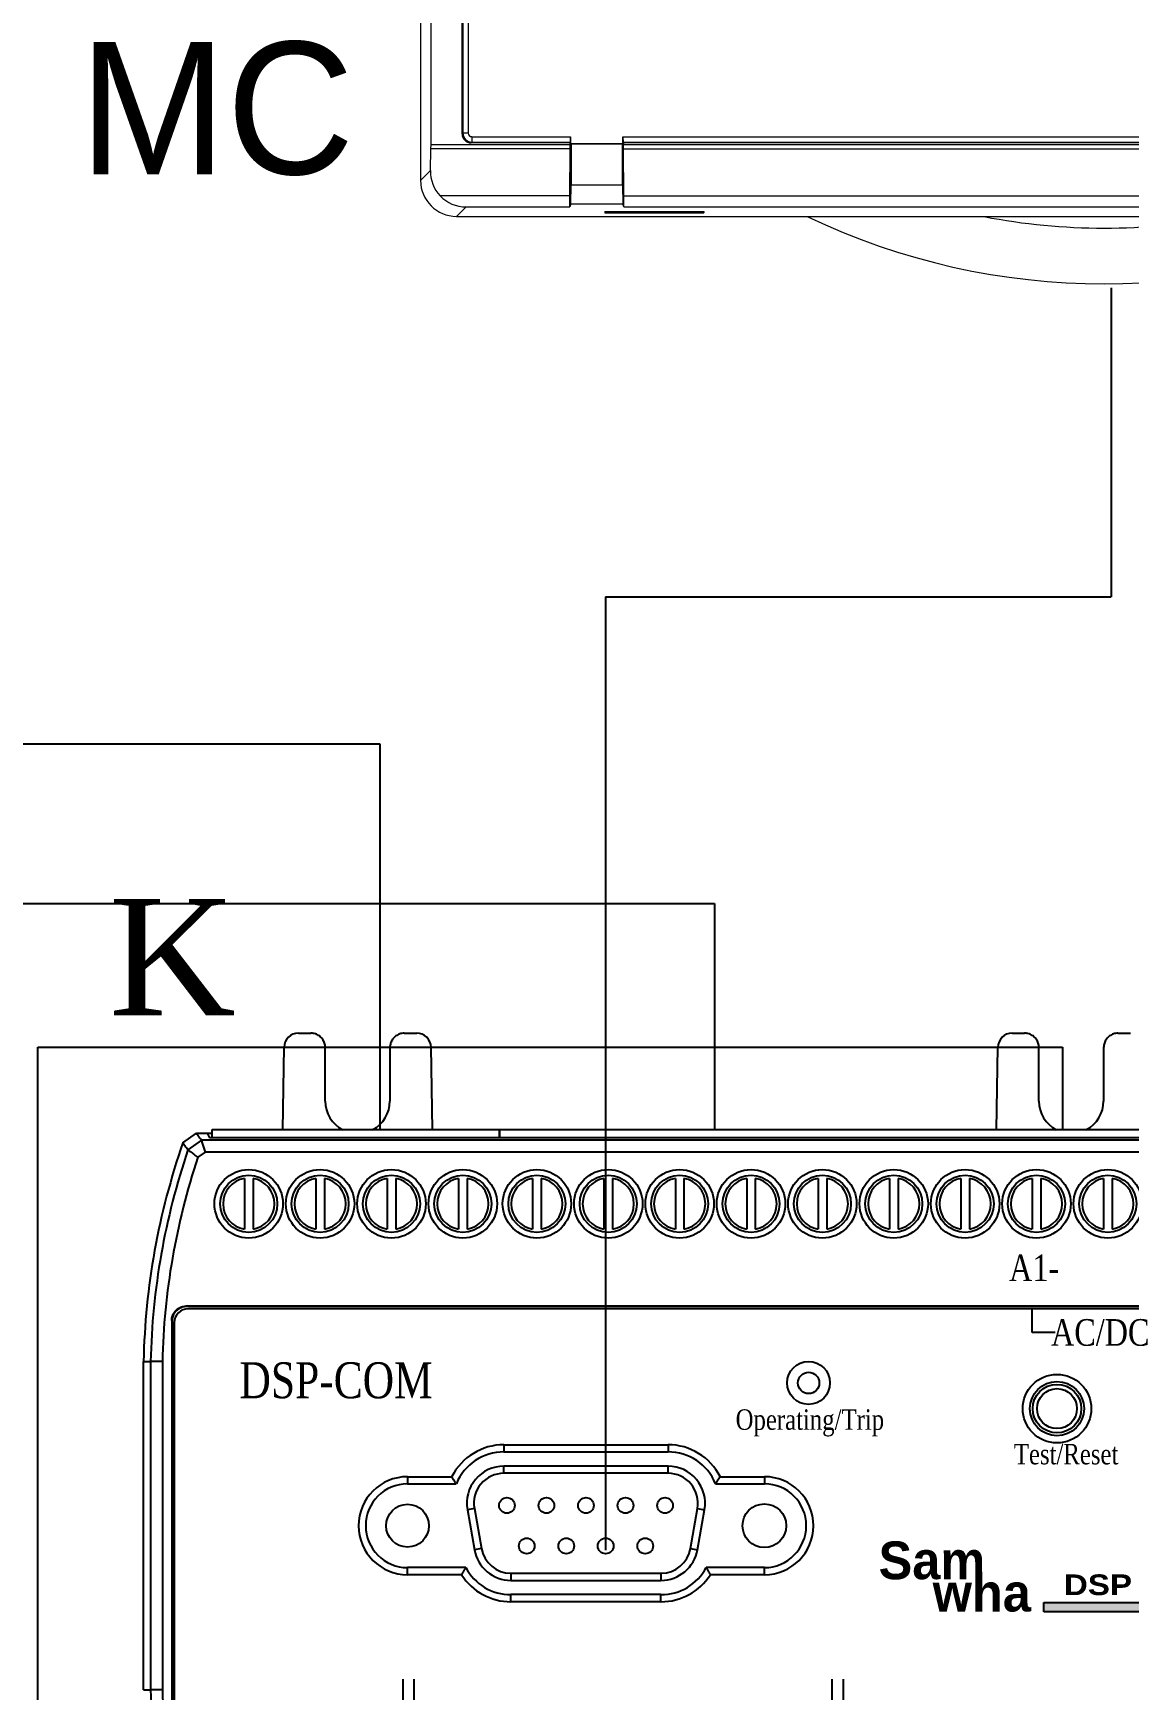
# Model space of a CAD drawing. Header units: millimetres. Extents: x 25 to 865, y 25 to 606.
# Drawn here: x 678.1 to 701.13, y 440.38 to 475.2 of the extents above; entities that cross this region are included whole.
import ezdxf
from ezdxf.enums import TextEntityAlignment as Align

# ---------------------------------------------------------------- set-up
doc = ezdxf.new("R2010")
doc.units = ezdxf.units.MM
for name, color, linetype in [('02___PRT_ALL_AXES', 7, 'Continuous'), ('03___PRT_ALL_CURVES', 7, 'Continuous'), ('40', 4, 'Continuous'), ('ASHADE', 7, 'Continuous'), ('도면층1', 7, 'Continuous')]:
    doc.layers.add(name, color=color, linetype=linetype)
doc.styles.add('ghs', font='NGULIM.TTF')
doc.styles.add('HCM', font='batang.ttc')
doc.styles.add('SS', font='batang.ttc', dxfattribs={"width": 0.8})
doc.styles.get("Standard").update_dxf_attribs({"font": 'BareunDotumPro1.ttf'})

# ---------------------------------------------------------------- blocks, each defined once
blk = doc.blocks.new('ccomct')
blk.add_hatch(color=5).paths.add_polyline_path([(1400.852, 325.417), (1400.852, 325.613), (1404.293, 325.613), (1404.293, 325.417)])
at = {"color": 7, "linetype": 'Continuous'}
for p, q in [((1385.185, 337.577), (1385.449, 337.577)), ((1387.409, 337.577), (1387.672, 337.577)), ((1400.185, 337.577), (1400.449, 337.577)), ((1402.409, 337.577), (1402.672, 337.577)), ((1384.855, 335.552), (1384.885, 337.282)), ((1385.749, 336.152), (1385.749, 337.277)), ((1387.109, 337.277), (1387.109, 336.152)), ((1388.003, 335.552), (1387.972, 337.282)), ((1399.855, 335.552), (1399.885, 337.282)), ((1400.749, 336.152), (1400.749, 337.277)), ((1402.109, 337.277), (1402.109, 336.152)), ((1382.757, 335.275), (1383.04, 335.477)), ((1383.147, 335.328), (1382.863, 335.124)), ((1383.04, 335.477), (1383.372, 335.477)), ((1404.711, 335.328), (1383.147, 335.328)), ((1383.264, 335.477), (1383.315, 335.375)), ((1404.543, 335.375), (1383.315, 335.375)), ((1383.372, 335.552), (1389.409, 335.552)), ((1383.372, 335.375), (1383.372, 335.552)), ((1389.409, 335.552), (1389.409, 335.375)), ((1389.41, 335.552), (1404.485, 335.552)), ((1389.41, 335.375), (1389.41, 335.552)), ((1383.226, 335.079), (1383.072, 334.969)), ((1404.631, 335.079), (1383.226, 335.079)), ((1384.051, 334.524), (1384.051, 333.459)), ((1384.231, 334.524), (1384.231, 333.459)), ((1385.551, 334.524), (1385.551, 333.459)), ((1385.731, 334.524), (1385.731, 333.459)), ((1387.051, 334.524), (1387.051, 333.459)), ((1387.231, 334.524), (1387.231, 333.459)), ((1388.551, 334.524), (1388.551, 333.459)), ((1388.731, 334.524), (1388.731, 333.459)), ((1390.108, 334.524), (1390.108, 333.459)), ((1390.288, 334.524), (1390.288, 333.459)), ((1391.608, 334.524), (1391.608, 333.459)), ((1391.788, 334.524), (1391.788, 333.459)), ((1393.108, 334.524), (1393.108, 333.459)), ((1393.288, 334.524), (1393.288, 333.459)), ((1394.608, 334.524), (1394.608, 333.459)), ((1394.788, 334.524), (1394.788, 333.459)), ((1396.108, 334.524), (1396.108, 333.459)), ((1396.288, 334.524), (1396.288, 333.459)), ((1397.608, 334.524), (1397.608, 333.459)), ((1397.788, 334.524), (1397.788, 333.459)), ((1399.108, 334.524), (1399.108, 333.459)), ((1399.288, 334.524), (1399.288, 333.459)), ((1400.608, 334.524), (1400.608, 333.459)), ((1400.788, 334.524), (1400.788, 333.459)), ((1402.108, 334.524), (1402.108, 333.459)), ((1402.288, 334.524), (1402.288, 333.459)), ((1405.036, 331.839), (1382.821, 331.839)), ((1382.821, 331.839), (1382.829, 331.832)), ((1405.029, 331.832), (1382.829, 331.832)), ((1382.522, 331.539), (1382.522, 322.914)), ((1382.522, 331.539), (1382.529, 331.532)), ((1382.529, 331.532), (1382.529, 322.922)), ((1382.574, 331.487), (1382.574, 322.967)), ((1404.984, 331.787), (1382.874, 331.787)), ((1400.608, 331.284), (1400.608, 331.793)), ((1382.326, 330.67), (1382.326, 323.783)), ((1389.504, 328.928), (1389.504, 328.778)), ((1389.504, 328.928), (1392.954, 328.928)), ((1389.504, 328.778), (1392.954, 328.778)), ((1392.954, 328.928), (1392.954, 328.778)), ((1389.504, 328.328), (1389.504, 328.478)), ((1392.954, 328.478), (1389.504, 328.478)), ((1392.954, 328.328), (1392.954, 328.478)), ((1387.479, 328.257), (1387.479, 328.107)), ((1387.479, 328.257), (1388.408, 328.257)), ((1387.479, 328.107), (1388.504, 328.107)), ((1392.954, 328.328), (1389.504, 328.328)), ((1393.953, 328.107), (1394.979, 328.107)), ((1394.049, 328.257), (1394.979, 328.257)), ((1394.979, 328.257), (1394.979, 328.107)), ((1388.883, 327.588), (1388.736, 327.562)), ((1388.736, 327.562), (1388.884, 326.722)), ((1388.883, 327.588), (1389.032, 326.748)), ((1393.426, 326.748), (1393.574, 327.588)), ((1393.574, 327.588), (1393.722, 327.562)), ((1393.574, 326.722), (1393.722, 327.562)), ((1389.032, 326.748), (1388.884, 326.722)), ((1393.426, 326.748), (1393.574, 326.722)), ((1387.479, 326.196), (1387.479, 326.346)), ((1388.701, 326.346), (1387.479, 326.346)), ((1394.979, 326.346), (1393.757, 326.346)), ((1394.979, 326.196), (1394.979, 326.346)), ((1388.615, 326.196), (1387.479, 326.196)), ((1389.652, 326.228), (1389.652, 326.078)), ((1389.652, 326.228), (1392.806, 326.228)), ((1389.652, 326.078), (1392.806, 326.078)), ((1392.806, 326.228), (1392.806, 326.078)), ((1394.979, 326.196), (1393.843, 326.196)), ((1389.652, 325.628), (1389.652, 325.778)), ((1392.806, 325.778), (1389.652, 325.778)), ((1392.806, 325.628), (1389.652, 325.628)), ((1392.806, 325.628), (1392.806, 325.778)), ((1387.386, 323.442), (1387.386, 324.003)), ((1387.62, 323.442), (1387.62, 324.003)), ((1396.406, 323.442), (1396.406, 324.003)), ((1396.64, 323.442), (1396.64, 324.003))]:
    blk.add_line(p, q, dxfattribs=at)
blk.add_line((1401.088, 331.284), (1400.608, 331.284))
at = {"color": 5}
for p, q in [((1400.852, 325.613), (1404.293, 325.613)), ((1400.852, 325.417), (1400.852, 325.613)), ((1404.293, 325.417), (1400.852, 325.417))]:
    blk.add_line(p, q, dxfattribs=at)
at = {"color": 7, "linetype": 'Continuous'}
for centre, radius in [((1384.141, 333.992), 0.72), ((1385.641, 333.992), 0.72), ((1387.141, 333.992), 0.72), ((1388.641, 333.992), 0.72), ((1390.198, 333.992), 0.72), ((1391.698, 333.992), 0.72), ((1393.198, 333.992), 0.72), ((1394.698, 333.992), 0.72), ((1396.198, 333.992), 0.72), ((1397.698, 333.992), 0.72), ((1399.198, 333.992), 0.72), ((1400.698, 333.992), 0.72), ((1402.198, 333.992), 0.72), ((1384.141, 333.992), 0.6), ((1385.641, 333.992), 0.6), ((1387.141, 333.992), 0.6), ((1388.641, 333.992), 0.6), ((1390.198, 333.992), 0.6), ((1391.698, 333.992), 0.6), ((1393.198, 333.992), 0.6), ((1394.698, 333.992), 0.6), ((1396.198, 333.992), 0.6), ((1397.698, 333.992), 0.6), ((1399.198, 333.992), 0.6), ((1400.698, 333.992), 0.6), ((1402.198, 333.992), 0.6), ((1401.129, 329.687), 0.72), ((1401.129, 329.687), 0.57), ((1401.129, 329.687), 0.51), ((1401.129, 329.687), 0.42), ((1389.567, 327.653), 0.165), ((1390.398, 327.653), 0.165), ((1391.229, 327.653), 0.165), ((1392.06, 327.653), 0.165), ((1392.891, 327.653), 0.165), ((1389.984, 326.801), 0.165), ((1390.815, 326.801), 0.165), ((1391.643, 326.801), 0.165), ((1392.474, 326.801), 0.165)]:
    blk.add_circle(centre, radius, dxfattribs=at)
for centre, radius, start, end in [((1385.185, 337.277), 0.3, 90, 179), ((1387.672, 337.277), 0.3, 1, 90), ((1400.185, 337.277), 0.3, 90, 179), ((1386.429, 336.152), 0.68, 180, 242.3898), ((1386.429, 336.152), 0.68, 297.6102, 0), ((1401.429, 336.152), 0.68, 180, 242.3898), ((1401.429, 336.152), 0.68, 297.6102, 0), ((1396.925, 330.349), 14.603, 161.5561, 178.7396), ((1384.141, 333.992), 0.54, 99.5941, 260.4059), ((1384.141, 333.992), 0.54, 279.5941, 80.4059), ((1385.641, 333.992), 0.54, 99.5941, 260.4059), ((1385.641, 333.992), 0.54, 279.5941, 80.4059), ((1387.141, 333.992), 0.54, 99.5941, 260.4059), ((1387.141, 333.992), 0.54, 279.5941, 80.4059), ((1388.641, 333.992), 0.54, 99.5941, 260.4059), ((1388.641, 333.992), 0.54, 279.5941, 80.4059), ((1390.198, 333.992), 0.54, 99.5941, 260.4059), ((1390.198, 333.992), 0.54, 279.5941, 80.4059), ((1391.698, 333.992), 0.54, 99.5941, 260.4059), ((1391.698, 333.992), 0.54, 279.5941, 80.4059), ((1393.198, 333.992), 0.54, 99.5941, 260.4059), ((1393.198, 333.992), 0.54, 279.5941, 80.4059), ((1394.698, 333.992), 0.54, 99.5941, 260.4059), ((1394.698, 333.992), 0.54, 279.5941, 80.4059), ((1396.198, 333.992), 0.54, 99.5941, 260.4059), ((1396.198, 333.992), 0.54, 279.5941, 80.4059), ((1397.698, 333.992), 0.54, 99.5941, 260.4059), ((1397.698, 333.992), 0.54, 279.5941, 80.4059), ((1399.198, 333.992), 0.54, 99.5941, 260.4059), ((1399.198, 333.992), 0.54, 279.5941, 80.4059), ((1400.698, 333.992), 0.54, 99.5941, 260.4059), ((1400.698, 333.992), 0.54, 279.5941, 80.4059), ((1402.198, 333.992), 0.54, 99.5941, 260.4059), ((1402.198, 333.992), 0.54, 279.5941, 80.4059), ((1382.874, 331.487), 0.3, 90, 180), ((1389.504, 327.698), 1.23, 90, 152.9436), ((1389.504, 327.698), 1.08, 90, 157.7179), ((1392.954, 327.698), 1.23, 27.0572, 90), ((1392.954, 327.698), 1.08, 22.2821, 90), ((1389.504, 327.698), 0.78, 90, 190), ((1392.954, 327.698), 0.78, 350, 90), ((1387.479, 327.227), 1.03, 90, 270), ((1387.479, 327.227), 0.88, 90, 270), ((1389.504, 327.698), 0.63, 90, 190), ((1392.954, 327.698), 0.63, 350, 90), ((1394.979, 327.227), 1.03, 270, 90), ((1394.979, 327.227), 0.88, 270, 90), ((1389.652, 326.858), 0.78, 190, 270), ((1389.652, 326.858), 0.63, 190, 270), ((1392.806, 326.858), 0.63, 270, 350), ((1392.806, 326.858), 0.78, 270, 350), ((1389.652, 326.858), 1.08, 208.269, 270), ((1392.806, 326.858), 1.08, 270, 331.731), ((1389.652, 326.858), 1.23, 212.5345, 270), ((1392.806, 326.858), 1.23, 270, 327.4655), ((1396.925, 324.104), 14.603, 181.2604, 198.4439)]:
    blk.add_arc(centre, radius, start, end, dxfattribs=at)
for points, start_tangent, end_tangent in [([(1385.749, 337.277), (1385.734, 337.369), (1385.691, 337.453), (1385.625, 337.519), (1385.541, 337.562), (1385.449, 337.577)], (0, 1), (-1, 0)), ([(1387.409, 337.577), (1387.316, 337.562), (1387.233, 337.519), (1387.166, 337.453), (1387.124, 337.369), (1387.109, 337.277)], (-1, 0), (0, -1)), ([(1400.749, 337.277), (1400.734, 337.369), (1400.691, 337.453), (1400.625, 337.519), (1400.541, 337.562), (1400.449, 337.577)], (0, 1), (-1, 0)), ([(1402.409, 337.577), (1402.316, 337.562), (1402.233, 337.519), (1402.166, 337.453), (1402.124, 337.369), (1402.109, 337.277)], (-1, 0), (0, -1)), ([(1383.147, 335.328), (1383.115, 335.371), (1383.077, 335.425), (1383.04, 335.477)], (-0.582434, 0.812878), (-0.57948, 0.814987)), ([(1383.147, 335.328), (1383.17, 335.246), (1383.198, 335.164), (1383.226, 335.079)], (0.317658, -0.948205), (0.317856, -0.948139)), ([(1382.863, 335.124), (1382.832, 335.169), (1382.794, 335.223), (1382.757, 335.275)], (-0.574533, 0.818482), (-0.571657, 0.820493)), ([(1382.863, 335.124), (1382.932, 335.076), (1383.001, 335.023), (1383.072, 334.969)], (0.795313, -0.606199), (0.797158, -0.60377)), ([(1382.522, 331.539), (1382.536, 331.632), (1382.579, 331.715), (1382.645, 331.782), (1382.729, 331.824), (1382.821, 331.839)], (0, 1), (1, 0)), ([(1382.829, 331.832), (1382.736, 331.817), (1382.652, 331.774), (1382.586, 331.708), (1382.544, 331.624), (1382.529, 331.532)], (-1, 0), (0, -1)), ([(1388.504, 328.107), (1388.472, 328.156), (1388.44, 328.206), (1388.408, 328.257)], (-0.557176, 0.830394), (-0.522103, 0.852883)), ([(1393.953, 328.107), (1393.985, 328.156), (1394.017, 328.206), (1394.049, 328.257)], (0.557146, 0.830414), (0.522069, 0.852903)), ([(1388.701, 326.346), (1388.672, 326.297), (1388.643, 326.247), (1388.615, 326.196)], (-0.513019, -0.858377), (-0.480719, -0.876875)), ([(1393.757, 326.346), (1393.786, 326.297), (1393.814, 326.247), (1393.843, 326.196)], (0.513019, -0.858377), (0.480719, -0.876875))]:
    blk.add_spline(points, degree=3, dxfattribs=dict(at, start_tangent=start_tangent, end_tangent=end_tangent))
at = {"layer": '02___PRT_ALL_AXES', "color": 7, "linetype": 'Continuous'}
for p, q in [((1386.607, 327.115), (1386.607, 327.339)), ((1395.85, 327.338), (1395.85, 327.115))]:
    blk.add_line(p, q, dxfattribs=at)
for centre, radius in [((1387.479, 327.227), 0.45), ((1394.979, 327.227), 0.458)]:
    blk.add_circle(centre, radius, dxfattribs=at)
at = {"layer": '03___PRT_ALL_CURVES', "color": 4, "linetype": 'Continuous'}
blk.add_circle((1395.908, 330.227), 0.225, dxfattribs=at)
at = {"layer": 'ASHADE', "color": 0, "linetype": 'ByBlock', "lineweight": 25, "ltscale": 2}
blk.add_line((1401.244, 337.284), (1401.244, 335.552), dxfattribs=at)
at = {"layer": '도면층1'}
blk.add_circle((1395.908, 330.227), 0.45, dxfattribs=at)
at = {"color": 7, "linetype": 'Continuous', "style": 'SS', "width": 0.8}
blk.add_text('DSP-COM', height=0.756, dxfattribs=at).set_placement((1383.947, 329.906))
at = {"color": 20, "insert": (1397.379, 326.896), "char_height": 0.7938, "width": 2.85256, "attachment_point": 1}
blk.add_mtext('{\\fPump Demi Bold LET|b0|i0|c0|p2;Sam}', dxfattribs=at)
at = {"color": 5, "insert": (1398.516, 326.217), "char_height": 0.7938, "width": 2.85256, "attachment_point": 1}
blk.add_mtext('{\\fPump Demi Bold LET|b0|i0|c0|p2;wha}', dxfattribs=at)
at = {"color": 0, "insert": (1401.274, 326.203), "char_height": 0.4354, "width": 3.01923, "attachment_point": 1}
blk.add_mtext('{\\fArial Black|b0|i0|c0|p34;DSP Ltd.}', dxfattribs=at)
at = {"layer": '40', "color": 0, "style": 'SS', "width": 0.8}
for s, height, p in [('A1-', 0.5597, (1400.649, 332.366)), ('AC/DC', 0.5597, (1402.038, 331.009)), ('Operating/Trip', 0.43056, (1395.935, 329.242)), ('Test/Reset', 0.4306, (1401.32, 328.516))]:
    blk.add_text(s, height=height, dxfattribs=at).set_placement(p, align=Align.CENTER)
blk = doc.blocks.new('hhj')
at = {"color": 7, "lineweight": 5}
for p, q in [((-27.015, 1788.94), (-27.015, 1764.368)), ((-26.013, 1774.008), (-26.013, 1765.364)), ((-26.126, 1773.998), (-26.126, 1765.364)), ((-26.143, 1765.346), (-26.143, 1773.156)), ((-26.796, 1765.122), (-26.796, 1769.85)), ((-26.143, 1765.346), (-26.126, 1765.364)), ((-26.013, 1765.364), (-26.126, 1765.364)), ((-26.809, 1764.574), (-26.803, 1765.03)), ((-26.803, 1765.03), (-26.796, 1765.122)), ((-23.874, 1765.03), (-26.803, 1765.03)), ((-26.796, 1765.122), (-23.871, 1765.122)), ((-25.954, 1765.157), (-25.937, 1765.175)), ((-23.871, 1765.157), (-25.954, 1765.157)), ((-25.937, 1765.288), (-25.937, 1765.175)), ((-25.937, 1765.288), (-23.861, 1765.288)), ((-25.937, 1765.175), (-23.863, 1765.175)), ((-23.878, 1764.043), (-23.874, 1765.03)), ((-23.874, 1765.03), (-23.871, 1765.122)), ((-23.871, 1765.157), (-23.863, 1765.175)), ((-23.871, 1765.122), (-23.871, 1765.157)), ((-23.861, 1765.288), (-23.861, 1765.14)), ((-23.861, 1765.14), (-23.849, 1765.128)), ((-22.761, 1765.14), (-23.861, 1765.14)), ((-23.849, 1765.128), (-23.849, 1764.278)), ((-22.773, 1765.128), (-23.849, 1765.128)), ((-22.761, 1765.14), (-22.773, 1765.128)), ((-22.773, 1764.278), (-22.773, 1765.128)), ((-22.761, 1765.14), (-22.761, 1765.288)), ((-22.761, 1765.288), (-2.542, 1765.288)), ((-22.751, 1765.157), (-22.759, 1765.175)), ((-22.759, 1765.175), (-2.544, 1765.175)), ((-22.751, 1765.157), (-22.751, 1765.122)), ((-2.552, 1765.157), (-22.751, 1765.157)), ((-22.748, 1765.03), (-22.751, 1765.122)), ((-22.751, 1765.122), (-2.552, 1765.122)), ((-22.744, 1764.043), (-22.748, 1765.03)), ((-22.748, 1765.03), (-2.555, 1765.03)), ((-26.809, 1764.574), (-27.015, 1764.368)), ((-23.856, 1763.88), (-23.849, 1764.278)), ((-23.849, 1764.278), (-22.773, 1764.278)), ((-22.773, 1764.278), (-22.766, 1763.88)), ((-23.878, 1764.043), (-26.604, 1764.043)), ((-23.878, 1763.813), (-23.878, 1764.043)), ((-22.744, 1764.043), (-2.559, 1764.043)), ((-22.744, 1763.813), (-22.744, 1764.043)), ((-26.06, 1763.813), (-26.26, 1763.613)), ((-26.26, 1763.613), (0.958, 1763.613)), ((-26.06, 1763.813), (-23.878, 1763.813)), ((-23.856, 1763.88), (-23.878, 1763.813)), ((-23.856, 1763.88), (-22.766, 1763.88)), ((-23.141, 1763.716), (-21.062, 1763.716)), ((-23.141, 1763.716), (-23.141, 1763.691)), ((-23.141, 1763.691), (-21.062, 1763.691)), ((-22.744, 1763.813), (-22.766, 1763.88)), ((-22.744, 1763.813), (-2.559, 1763.813)), ((-21.062, 1763.716), (-21.062, 1763.691))]:
    blk.add_line(p, q, dxfattribs=at)
for centre, radius, start, end in [((-25.937, 1765.364), 0.189, 180.0447, 269.9553), ((-25.937, 1765.364), 0.0755, 179.9856, 270.0144), ((-12.651, 1776.654), 13.287, 259.0772, 280.9227)]:
    blk.add_arc(centre, radius, start, end, dxfattribs=at)
for centre, major_axis, ratio, start_param, end_param in [((-25.954, 1765.347), (0.134, 0.134), 0.998783, -3.926382, -2.356803), ((-23.863, 1765.288), (0, 0.113), 0.017455, -3.106686, -1.570796), ((-22.759, 1765.288), (0, 0.113), 0.017455, -4.712389, -3.176499), ((-26.258, 1764.37), (0.536, 0.536), 0.997265, -3.925621, -2.357564), ((-26.052, 1764.577), (0.331, 0.695), 0.980271, -4.272496, -3.506276), ((-26.058, 1764.57), (0.536, 0.536), 0.997265, -3.159401, -2.357564)]:
    blk.add_ellipse(centre, major_axis=major_axis, ratio=ratio, start_param=start_param, end_param=end_param, dxfattribs=at)
blk.add_ellipse((-23.861, 1764.515), major_axis=(0, 0.265), ratio=0.017455, dxfattribs=at)
at = {"layer": '02___PRT_ALL_AXES', "color": 7, "lineweight": 5}
blk.add_arc((-12.651, 1776.654), 14.459, 244.485, 295.515, dxfattribs=at)

msp = doc.modelspace()

# ---------------------------------------------------------------- linework, layer by layer
at = {"color": 0, "linetype": 'ByBlock', "lineweight": 25}
msp.add_line((678.191, 435.647), (678.191, 453.887), dxfattribs=at)
at = {"color": 7, "linetype": 'Continuous'}
for p, q in [((680.415, 440.38), (680.415, 447.28)), ((680.415, 447.28), (680.564, 447.278)), ((680.564, 447.278), (680.564, 440.381)), ((680.812, 447.278), (680.564, 447.278)), ((680.415, 440.38), (680.564, 440.381)), ((680.812, 440.381), (680.564, 440.381))]:
    msp.add_line(p, q, dxfattribs=at)
for centre, radius, start, end in [((695.412, 446.952), 15, 160.8279, 178.7491), ((695.412, 446.952), 14.851, 161.2439, 178.7429), ((695.412, 440.707), 14.851, 181.2571, 198.7561)]:
    msp.add_arc(centre, radius, start, end, dxfattribs=at)
at = {"layer": 'ASHADE', "color": 0, "linetype": 'ByBlock', "lineweight": 25, "ltscale": 2}
for p, q in [((700.756, 469.844), (700.756, 463.353)), ((690.129, 463.353), (690.129, 443.318)), ((685.386, 460.26), (685.386, 452.155)), ((692.415, 456.906), (692.415, 452.155))]:
    msp.add_line(p, q, dxfattribs=at)
at = {"layer": 'ASHADE', "color": 0, "linetype": 'ByBlock', "lineweight": 25}
for p, q in [((690.129, 463.353), (700.756, 463.353)), ((661.33, 460.26), (685.386, 460.26)), ((671.807, 456.906), (692.415, 456.906)), ((678.191, 453.887), (699.731, 453.887))]:
    msp.add_line(p, q, dxfattribs=at)

# ---------------------------------------------------------------- block references
for name, p in [('hhj', (713.254, -1292.266)), ('ccomct', (-701.514, 116.603))]:
    msp.add_blockref(name, p)

# ---------------------------------------------------------------- texts
at = {"layer": 'ASHADE', "color": 0, "linetype": 'ByBlock', "lineweight": 25, "ltscale": 2, "style": 'ghs'}
msp.add_text('MC', height=2.7804, dxfattribs=at).set_placement((679.062, 472.234))
at = {"layer": 'ASHADE', "color": 0, "linetype": 'ByBlock', "lineweight": 25, "style": 'HCM'}
msp.add_text('K', height=2.442, dxfattribs=at).set_placement((679.691, 454.558))

doc.saveas('drawing.dxf')
